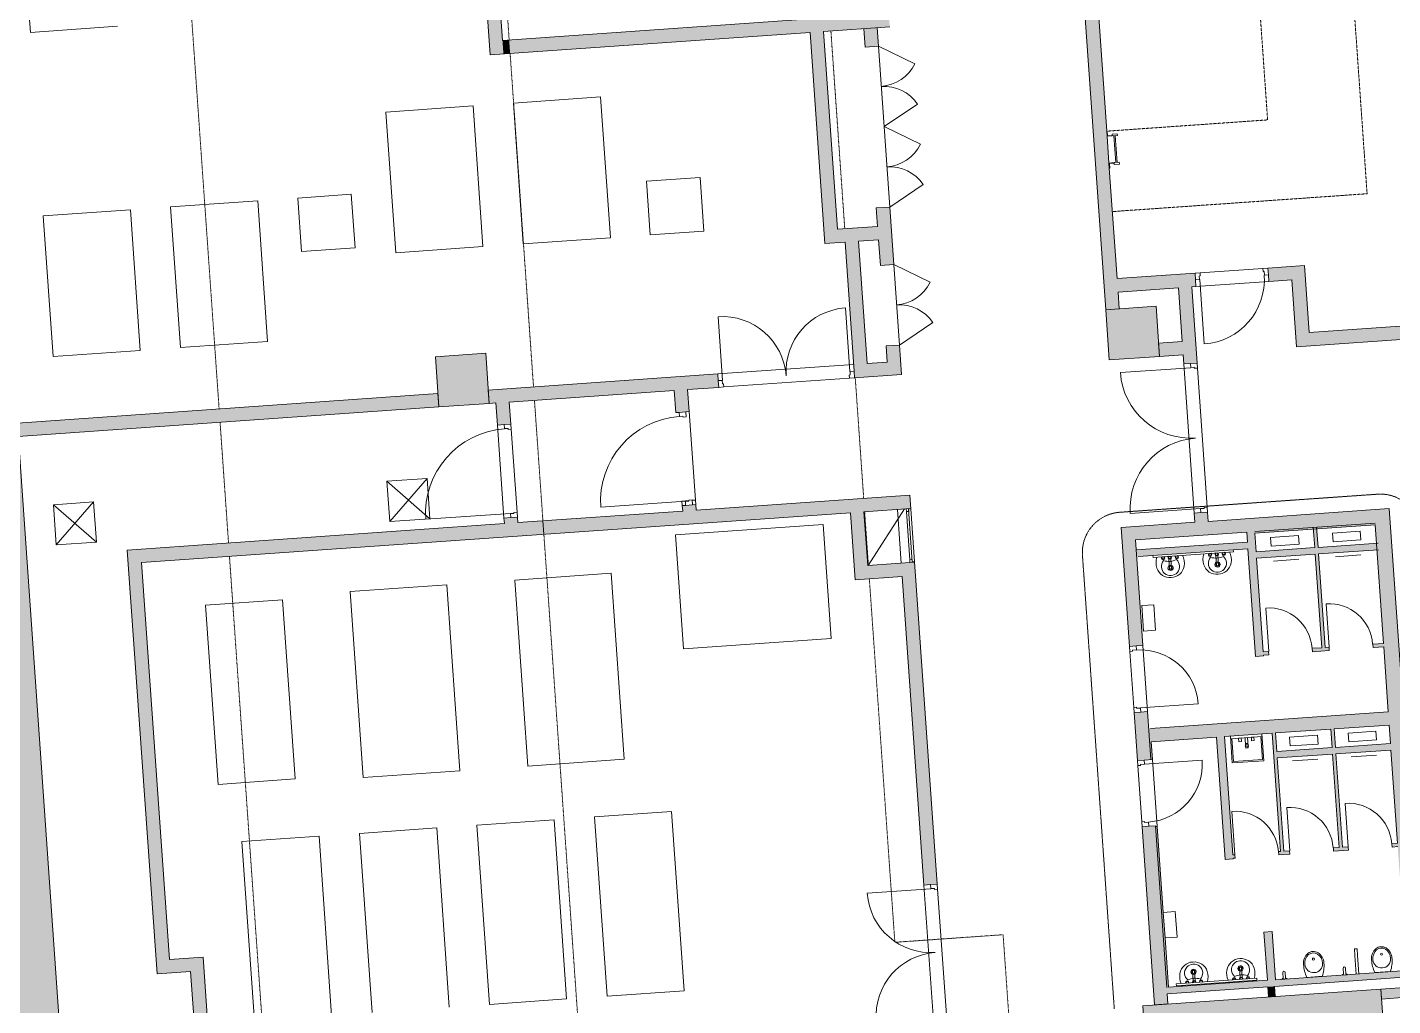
# Model space of a CAD drawing. Header units: millimetres. Extents: x 833941507 to 1669051331, y 817666127 to 1636299673.
# Drawn here: x 834388273 to 834408591, y 817994029 to 818008594 of the extents above; entities that cross this region are included whole.
import ezdxf

# ---------------------------------------------------------------- set-up
doc = ezdxf.new("R2010")
doc.units = ezdxf.units.MM
doc.header["$LTSCALE"] = 3
for name, pattern in [('3A35X-MAGP-P-MP-B02A$0$Dash 1_16_', [3.175, 1.5875, -1.5875]), ('3A35X-MAGP-P-MP-B02A$0$Hidden', [2.25, 1, -1.25]), ('3A35X-MAGP-P-MP-B02A$0$Overhead', [1.8, 1.2, -0.6])]:
    doc.linetypes.add(name, pattern=pattern)
for name, color, linetype, lineweight in [('3A35X-MAGP-P-MP-B02A$0$A-010-M_LINE', 252, 'Continuous', 5), ('3A35X-MAGP-P-MP-B02A$0$A-200-M_WALL_EXT', 252, 'Continuous', 9), ('3A35X-MAGP-P-MP-B02A$0$A-200-M_WALL_INT', 252, 'Continuous', 9), ('3A35X-MAGP-P-MP-B02A$0$A-200-M_WALL_PAT', 252, 'Continuous', 9), ('3A35X-MAGP-P-MP-B02A$0$A-230-M_FLOOR', 252, 'Continuous', 18), ('3A35X-MAGP-P-MP-B02A$0$A-314-M_WINDOW', 252, 'Continuous', 5), ('3A35X-MAGP-P-MP-B02A$0$A-325-M_DOOR', 252, 'Continuous', 5), ('3A35X-MAGP-P-MP-B02A$0$A-770-ME_FFE_SA', 252, 'Continuous', 5), ('3A35X-MAGP-P-MP-B02A$0$M-520-M_DRAINAGE_FW', 252, 'Continuous', 5), ('3A35X-MAGP-P-MP-B02A$0$S-280-M_COLUMN', 252, 'Continuous', 9), ('3A35X-MAGP-P-MP-B02A$0$Z-060-M_DETAIL', 252, 'Continuous', 5), ('3A35X-MAGP-P-MP-B02A$0$Z-070_T_DETAIL', 252, 'Continuous', 5), ('UAJ-23FLOR-h', 251, 'Continuous', 9)]:
    doc.layers.add(name, color=color, linetype=linetype, lineweight=lineweight)
doc.layers.add('UAJ-00XREF', color=7, linetype='Continuous')

# ---------------------------------------------------------------- blocks, each defined once
blk = doc.blocks.new('GBP-LTC-LB01')
at = {"layer": 'UAJ-23FLOR-h'}
h = blk.add_hatch(dxfattribs=at)
h.set_pattern_fill('EARTH,_O', color=256, scale=180, angle=45)
h.set_pattern_definition([(48.9989, (834576001.8, 818046085.3), (-112.727, 1612.5107), [1143, -1143]), (48.9989, (834575678.3, 818046366.6), (-112.727, 1612.5107), [1143, -1143]), (48.9989, (834575354.8, 818046647.8), (-112.727, 1612.5107), [1143, -1143]), (138.9989, (834575340.7, 818046849.3), (-1612.5107, -112.727), [1143, -1143]), (138.9989, (834575621.9, 818047172.8), (-1612.5107, -112.727), [1143, -1143]), (138.9989, (834575903.1, 818047496.3), (-1612.5107, -112.727), [1143, -1143])])
h.paths.add_polyline_path([(834572173, 818200349), (834310584, 818182062), (834331502, 817882832), (834364940, 817885169), (834473096, 818011284), (834480534, 818020120), (834485095, 818025710), (834491376, 818033619), (834497063, 818041013), (834493146, 818043679), (834512789, 818074029), (834518712, 818083675), (834526231, 818096325), (834534646, 818111073), (834545956, 818131981), (834557205, 818154199), (834564040, 818168497), (834570941, 818183576), (834578368, 818200696)])
h.paths.add_polyline_path([(834382131, 817956470), (834418269, 817958996), (834422062, 817963856), (834428403, 817964299), (834467239, 818010696), (834466445, 818021739), (834476098, 818035709), (834485267, 818048983), (834487015, 818051460), (834497268, 818067303), (834492893, 818129890), (834448057, 818126756), (834416897, 818105052), (834382061, 818080789), (834386167, 818022059), (834377588, 818021459)], flags=16)
edge = h.paths.add_edge_path(flags=16)
edge.add_line((834540292, 818142076), (834533466, 818141614))
edge.add_line((834533466, 818141614), (834523258, 818143863))
edge.add_line((834523258, 818143863), (834525897, 818155839))
edge.add_arc((834558382, 818267025), 115835, 237.2184, 253.71313, ccw=False)
edge.add_line((834495665, 818169638), (834498268, 818132357))
edge.add_line((834498268, 818132357), (834496346, 818130135))
edge.add_line((834496346, 818130135), (834492880, 818129893))
edge.add_line((834492880, 818129893), (834494230, 818110588))
edge.add_line((834494230, 818110588), (834496326, 818110708))
edge.add_line((834496326, 818110708), (834498420, 818080754))
edge.add_line((834498420, 818080754), (834498046, 818080727))
edge.add_line((834498046, 818080727), (834498255, 818077746))
edge.add_line((834498255, 818077746), (834503061, 818078082))
edge.add_line((834503061, 818078082), (834504980, 818081212))
edge.add_line((834504980, 818081212), (834509429, 818088471))
edge.add_line((834509429, 818088471), (834515217, 818097914))
edge.add_line((834515217, 818097914), (834526067, 818116416))
edge.add_line((834526067, 818116416), (834532489, 818127889))
edge.add_line((834532489, 818127889), (834534831, 818132146))
edge.add_line((834534831, 818132146), (834540292, 818142076))
h = blk.add_hatch(dxfattribs=at)
h.set_pattern_fill('EARTH,_O', color=256, scale=180, angle=45)
h.set_pattern_definition([(45.0000001, (-1082349.7, 54794.9), (-3e-06, 1616.4461018), [1143, -1143]), (45.0000001, (-1082652.8, 55098), (-3e-06, 1616.4461018), [1143, -1143]), (45.0000001, (-1082955.9, 55401.1), (-3e-06, 1616.4461018), [1143, -1143]), (135.0000001, (-1082955.9, 55603.1), (-1616.4461018, -3e-06), [1143, -1143]), (135.0000001, (-1082652.8, 55906.2), (-1616.4461018, -3e-06), [1143, -1143]), (135.0000001, (-1082349.7, 56209.3), (-1616.4461018, -3e-06), [1143, -1143])])
h.paths.add_polyline_path([(834669469, 818015499), (834651081, 818014214), (834651091, 818014066), (834669480, 818015352)], flags=16)
edge = h.paths.add_edge_path()
edge.add_arc((834611764, 818123015), 22001, 94.0007, 118.6887)
edge.add_line((834601202, 818142316), (834593918, 818141228))
edge.add_arc((834611768, 818123014), 25503, 93.9972, 134.4213, ccw=False)
edge.add_line((834609991, 818148455), (834618164, 818149026))
edge.add_line((834618164, 818149026), (834618408, 818145535))
edge.add_line((834618408, 818145535), (834616365, 818145392))
edge.add_line((834616365, 818145392), (834616609, 818141901))
edge.add_line((834616609, 818141901), (834611622, 818141552))
edge.add_line((834611622, 818141552), (834611378, 818145043))
edge.add_line((834611378, 818145043), (834610229, 818144963))
h.paths.add_polyline_path([(834673233, 818197366), (834607546, 818192774), (834599172, 818174435), (834588349, 818152375), (834578622, 818133891), (834568418, 818115665), (834556457, 818095618), (834546606, 818080042), (834532219, 818058624), (834523692, 818046596), (834515684, 818035708), (834508244, 818025930), (834500656, 818016266), (834489787, 818002934), (834483448, 817995421), (834478638, 817989842), (834458454, 817967379), (834441506, 817949096), (834383076, 817886437), (834482027, 817893355), (834551919, 817920009), (834634905, 817930637), (834634023, 817939309), (834633770, 817941796), (834633578, 817943687), (834508697, 817930984), (834507053, 817930191), (834506409, 817939427), (834507657, 817945567), (834503417, 818006767), (834503064, 818011763), (834514053, 818025792), (834520785, 818034889), (834526319, 818042437), (834532382, 818050706), (834536346, 818056473), (834542258, 818065226), (834550406, 818077287), (834561579, 818095002), (834574523, 818117080), (834587769, 818140310), (834609774, 818143595), (834610002, 818140336), (834634253, 818142031), (834636807, 818105492), (834642791, 818105914), (834646279, 818056033), (834640293, 818055614), (834643382, 818011425), (834641138, 818011268), (834645776, 817944928), (834639048, 817944244), (834640362, 817931328), (834651070, 817932707), (834650588, 817936476), (834685106, 817940897), (834685588, 817937128), (834691374, 817937869)])
blk = doc.blocks.new('3A35X-MAGP-P-MP-B02A')
at = {"layer": '3A35X-MAGP-P-MP-B02A$0$A-200-M_WALL_PAT'}
h = blk.add_hatch(color=256, dxfattribs=at)
h.paths.add_polyline_path([(10200, 37156), (10200, 37856), (9600, 37856), (9600, 37156)], flags=0)
h.paths.add_polyline_path([(9600, 38656), (10200, 38656), (10200, 42106), (9600, 42106), (9600, 40906)], flags=0)
h.paths.add_polyline_path([(10200, 42906), (10200, 51106), (9600, 51106), (9600, 42906)], flags=0)
h.paths.add_polyline_path([(10200, 51906), (10200, 52106), (9600, 52106), (9600, 51906), (10142, 51906)], flags=0)
h.paths.add_polyline_path([(10008, 52906), (10200, 52906), (10200, 82606), (9600, 82606), (9600, 52906)], flags=0)
h.paths.add_polyline_path([(9600, 83406), (10200, 83406), (10200, 86806), (9600, 86806), (9600, 84165)], flags=0)
h.paths.add_polyline_path([(9600, 87606), (10200, 87606), (10200, 92606), (9600, 92606), (9600, 87672)], flags=0)
h.paths.add_polyline_path([(9600, 93406), (10200, 93406), (10200, 95656), (9600, 95656), (9600, 93518)], flags=0)
h.paths.add_polyline_path([(10008, 96456), (10200, 96456), (10200, 102606), (9600, 102606), (9600, 96456)], flags=0)
h.paths.add_polyline_path([(9600, 103406), (10200, 103406), (10200, 112606), (9600, 112606), (9600, 104056)], flags=0)
h.paths.add_polyline_path([(9600, 113406), (10200, 113406), (10200, 122606), (9600, 122606), (9600, 113506)], flags=0)
h.paths.add_polyline_path([(10190, 123406), (10200, 123406), (10200, 143792), (9600, 143792), (9600, 123406)], flags=0)
for points in [[(17600, 87806), (17800, 87806), (17800, 94846), (17600, 94845), (17600, 88006)], [(26475, 83381), (26675, 83381), (26675, 92631), (26475, 92631), (26475, 83831)], [(17898, 87806), (17900, 87806), (17900, 88006), (17800, 88006), (17800, 87806)], [(22575, 87806), (22585, 87806), (22585, 88006), (17900, 88006), (17900, 87806), (22375, 87806)], [(23175, 87806), (23175, 88006), (22585, 88006), (22585, 87806)], [(22575, 84856), (22575, 87806), (22375, 87806), (22375, 84856)], [(22375, 84656), (23175, 84656), (23175, 84856), (22375, 84856), (22375, 84661)], [(22875, 82831), (22875, 84656), (22675, 84656), (22675, 82831)], [(29469, 82831), (29469, 83631), (29269, 83631), (29269, 82831), (29345, 82831)], [(11418, 82631), (13210, 82631), (13210, 82831), (10200, 82831), (10200, 82631)], [(15497, 82631), (16475, 82631), (16475, 82831), (13210, 82831), (13210, 82631)], [(27575, 82631), (27575, 82831), (27225, 82831), (27225, 82631)], [(11900, 80631), (13210, 80631), (13210, 80831), (11700, 80831), (11700, 80631)], [(16107, 80631), (17900, 80631), (17900, 80831), (13210, 80831), (13210, 80631), (15083, 80631)], [(18321, 80631), (23175, 80631), (23175, 80831), (17900, 80831), (17900, 80631)], [(11834, 74706), (11900, 74706), (11900, 80631), (11700, 80631), (11700, 74706)], [(22475, 79631), (22675, 79631), (22675, 80631), (22475, 80631), (22475, 79831)], [(27575, 79931), (27575, 80131), (26475, 80131), (26475, 79931), (27298, 79931)], [(28271, 79931), (30275, 79931), (30275, 80131), (27775, 80131), (27775, 79931), (28237, 79931)], [(30275, 74972), (30475, 74972), (30475, 80131), (30275, 80131), (30275, 75094)], [(28455, 78075), (28455, 79931), (28335, 79931), (28335, 78075), (28435, 78075)], [(29607, 79906), (30250, 79906), (30250, 79931), (28455, 79931), (28455, 79906), (29425, 79906)], [(22725, 79631), (23175, 79631), (23175, 79831), (22675, 79831), (22675, 79631)], [(28335, 79684), (28335, 79781), (26675, 79781), (26675, 79684), (28271, 79684)], [(29345, 79532), (30275, 79532), (30275, 79630), (28455, 79630), (28455, 79532), (29328, 79532)], [(28553, 76918), (30275, 76918), (30275, 77113), (26700, 77113), (26700, 76918), (28503, 76918)], [(27795, 75094), (27795, 76918), (27675, 76918), (27675, 75094), (27760, 75094)], [(28530, 75153), (28553, 75153), (28553, 76918), (28503, 76918), (28503, 75153)], [(29428, 75153), (29428, 76918), (29378, 76918), (29378, 75153)], [(30250, 73254), (30275, 73255), (30275, 76918), (30250, 76918), (30250, 73285)], [(26624, 73006), (26675, 73006), (26675, 75665), (26475, 75665), (26475, 73006), (26600, 73006)], [(11700, 74506), (12400, 74506), (12400, 74706), (11700, 74706)], [(12400, 73006), (12400, 74506), (12200, 74506), (12200, 73006)], [(28273, 73156), (28295, 73156), (28295, 73973), (28175, 73973), (28175, 73156), (28271, 73156)], [(28175, 73156), (28175, 73254), (26675, 73254), (26675, 73156), (27197, 73156)], [(28273, 73006), (28271, 73156), (28175, 73156), (28175, 73006), (28271, 73006)], [(30250, 73156), (30275, 73156), (30275, 73254), (28295, 73254), (28295, 73156), (29345, 73156)], [(27760, 72106), (29350, 72106), (29350, 73006), (26300, 73006), (26300, 72106), (27197, 72106)], [(29565, 64706), (29850, 64706), (29850, 73006), (29350, 73006), (29350, 64706)]]:
    blk.add_hatch(color=256, dxfattribs=at).paths.add_polyline_path(points, flags=0)
h = blk.add_hatch(color=256, dxfattribs=at)
h.paths.add_polyline_path([(26475, 87806), (26475, 88006), (26289, 88006), (26289, 87806), (26467, 87806)], flags=0)
h.paths.add_polyline_path([(23563, 87806), (23563, 88006), (23175, 88006), (23175, 87806), (23375, 87806)], flags=0)
h = blk.add_hatch(color=256, dxfattribs=at)
h.paths.add_polyline_path([(23375, 82831), (23375, 83071), (23175, 83071), (23175, 82831)], flags=0)
h.paths.add_polyline_path([(23175, 84271), (23375, 84271), (23375, 85131), (23175, 85131), (23175, 84656)], flags=0)
h.paths.add_polyline_path([(23175, 87531), (23375, 87531), (23375, 87806), (23175, 87806), (23175, 87672)], flags=0)
h = blk.add_hatch(color=256, dxfattribs=at)
h.paths.add_polyline_path([(29269, 83631), (29469, 83631), (29469, 83831), (28926, 83831), (28926, 83631)], flags=0)
h.paths.add_polyline_path([(27775, 83631), (27838, 83631), (27838, 83831), (26675, 83831), (26675, 83631), (27626, 83631)], flags=0)
h = blk.add_hatch(color=256, dxfattribs=at)
h.paths.add_polyline_path([(27760, 79931), (27775, 79931), (27775, 80268), (27575, 80268), (27575, 79931)], flags=0)
h.paths.add_polyline_path([(27760, 82494), (27775, 82494), (27775, 83631), (27575, 83631), (27575, 82494), (27728, 82494)], flags=0)
h = blk.add_hatch(color=256, dxfattribs=at)
h.paths.add_polyline_path([(23375, 82631), (23375, 82831), (22675, 82831), (22675, 82631), (23295, 82631)], flags=0)
h.paths.add_polyline_path([(18956, 82631), (20649, 82631), (20649, 82831), (17225, 82831), (17225, 82631), (18602, 82631)], flags=0)
h = blk.add_hatch(color=256, dxfattribs=at)
h.paths.add_polyline_path([(31111, 82631), (31111, 82831), (29269, 82831), (29269, 82631), (30475, 82631)], flags=0)
h.paths.add_polyline_path([(34611, 82631), (36475, 82631), (36475, 82831), (34611, 82831)], flags=0)
h = blk.add_hatch(color=256, dxfattribs=at)
h.paths.add_polyline_path([(17325, 80831), (17525, 80831), (17525, 80913), (17325, 80913)], flags=0)
h.paths.add_polyline_path([(17478, 82301), (17525, 82301), (17525, 82631), (17325, 82631), (17325, 82301), (17425, 82301)], flags=0)
h = blk.add_hatch(color=256, dxfattribs=at)
h.paths.add_polyline_path([(20185, 80831), (20185, 80913), (19985, 80913), (19985, 80831), (20075, 80831)], flags=0)
h.paths.add_polyline_path([(19985, 82301), (20185, 82301), (20185, 82631), (19985, 82631), (19985, 82395)], flags=0)
h = blk.add_hatch(color=256, dxfattribs=at)
h.paths.add_polyline_path([(23175, 75026), (23375, 75026), (23375, 79831), (23175, 79831), (23175, 75139)], flags=0)
h.paths.add_polyline_path([(23375, 80631), (23375, 80831), (23175, 80831), (23175, 80631)], flags=0)
h = blk.add_hatch(color=256, dxfattribs=at)
h.paths.add_polyline_path([(26518, 76653), (26675, 76653), (26675, 77369), (26475, 77369), (26475, 76653)], flags=0)
h.paths.add_polyline_path([(26518, 78357), (26675, 78357), (26675, 79931), (26475, 79931), (26475, 78357)], flags=0)
h = blk.add_hatch(color=256, dxfattribs=at)
h.paths.add_polyline_path([(29378, 78137), (29378, 79532), (29328, 79532), (29328, 78137), (29345, 78137)], flags=0)
h.paths.add_polyline_path([(29345, 79630), (29378, 79630), (29378, 79906), (29328, 79906), (29328, 79630)], flags=0)
h = blk.add_hatch(color=256, dxfattribs=at)
h.paths.add_polyline_path([(30250, 77113), (30275, 77113), (30275, 79532), (30250, 79532), (30250, 77127)], flags=0)
h.paths.add_polyline_path([(30275, 79630), (30275, 79931), (30250, 79931), (30250, 79630), (30271, 79630)], flags=0)
h = blk.add_hatch(color=256, dxfattribs=at)
h.paths.add_polyline_path([(29345, 78087), (29438, 78087), (29438, 78137), (29188, 78137), (29188, 78087), (29328, 78087)], flags=0)
h.paths.add_polyline_path([(28455, 78087), (28535, 78087), (28535, 78137), (28455, 78137)], flags=0)
h.paths.add_polyline_path([(30091, 78087), (30250, 78087), (30250, 78137), (30091, 78137)], flags=0)
h = blk.add_hatch(color=256, dxfattribs=at)
h.paths.add_polyline_path([(26700, 73254), (26700, 75652), (26675, 75652), (26675, 73254)], flags=0)
h.paths.add_polyline_path([(26700, 76653), (26700, 77113), (26675, 77113), (26675, 76653)], flags=0)
h = blk.add_hatch(color=256, dxfattribs=at)
h.paths.add_polyline_path([(30250, 76545), (30250, 76642), (29428, 76642), (29428, 76545), (29691, 76545)], flags=0)
h.paths.add_polyline_path([(28555, 76545), (29378, 76545), (29378, 76642), (28553, 76642), (28553, 76545)], flags=0)
h = blk.add_hatch(color=256, dxfattribs=at)
h.paths.add_polyline_path([(28503, 75103), (28530, 75103), (28530, 75153), (28475, 75153), (28475, 75103)], flags=0)
h.paths.add_polyline_path([(27798, 75103), (27822, 75103), (27822, 75153), (27795, 75153), (27795, 75103)], flags=0)
h = blk.add_hatch(color=256, dxfattribs=at)
h.paths.add_polyline_path([(29428, 75103), (29513, 75103), (29513, 75153), (29293, 75153), (29293, 75103), (29378, 75103)], flags=0)
h.paths.add_polyline_path([(28553, 75103), (28640, 75103), (28640, 75153), (28530, 75153), (28530, 75103)], flags=0)
h.paths.add_polyline_path([(30166, 75103), (30250, 75103), (30250, 75153), (30166, 75153)], flags=0)
h = blk.add_hatch(color=256, dxfattribs=at)
h.paths.add_polyline_path([(30225, 72856), (30575, 72856), (30575, 73006), (29852, 73006), (29852, 72856)], flags=0)
h.paths.add_polyline_path([(33932, 72856), (34050, 72856), (34050, 73006), (33801, 73006), (33801, 72856), (33843, 72856)], flags=0)
at = {"layer": '3A35X-MAGP-P-MP-B02A$0$S-280-M_COLUMN', "lineweight": 5}
for points in [[(17225, 82631), (17225, 83381), (16475, 83381), (16475, 82631)], [(26910, 82631), (27225, 82631), (27225, 83381), (26475, 83381), (26475, 82631)]]:
    blk.add_hatch(color=256, dxfattribs=at).paths.add_polyline_path(points, flags=0)
at = {"layer": '3A35X-MAGP-P-MP-B02A$0$A-010-M_LINE', "linetype": '3A35X-MAGP-P-MP-B02A$0$Hidden'}
for p, q in [((13210, 82831), (13210, 92631)), ((17900, 91606), (17900, 88006)), ((17900, 87806), (17900, 82831)), ((22685, 84856), (22685, 87806)), ((13210, 80831), (13210, 82631)), ((17900, 82631), (17900, 80831)), ((22685, 80831), (22685, 82631)), ((13210, 73006), (13210, 80631)), ((17900, 80631), (17900, 73006)), ((22685, 79831), (22685, 80631)), ((22685, 74206), (22685, 79631)), ((24300, 74206), (22685, 74206)), ((24300, 64606), (24300, 74206))]:
    blk.add_line(p, q, dxfattribs=at)
at = {"layer": '3A35X-MAGP-P-MP-B02A$0$A-010-M_LINE', "linetype": '3A35X-MAGP-P-MP-B02A$0$Overhead'}
for p, q in [((29075, 86031), (29075, 89631)), ((30475, 84831), (30475, 89631)), ((29075, 86031), (26682, 86031)), ((30475, 84831), (26675, 84831))]:
    blk.add_line(p, q, dxfattribs=at)
at = {"layer": '3A35X-MAGP-P-MP-B02A$0$A-200-M_WALL_EXT', "lineweight": 13}
for p, q in [((10200, 73006), (10200, 82606)), ((29350, 73006), (26300, 73006)), ((26300, 73006), (26300, 72106)), ((29850, 73006), (29350, 73006)), ((29850, 64706), (29850, 73006))]:
    blk.add_line(p, q, dxfattribs=at)
at = {"layer": '3A35X-MAGP-P-MP-B02A$0$A-200-M_WALL_INT'}
for p, q in [((17600, 92631), (17600, 87806)), ((26675, 86031), (26675, 92631)), ((17800, 88006), (17800, 91606)), ((23175, 88006), (17800, 88006)), ((17600, 87806), (22375, 87806)), ((22375, 87806), (22375, 84656)), ((22575, 84856), (22575, 87806)), ((22575, 87806), (23563, 87806)), ((23175, 87806), (23175, 87531)), ((23375, 87531), (23375, 87806)), ((26475, 87806), (26475, 83381)), ((23175, 87531), (23375, 87531)), ((26675, 85556), (26675, 85955)), ((26675, 83831), (26675, 85480)), ((23375, 85131), (23175, 85131)), ((23175, 85131), (23175, 84856)), ((23375, 84271), (23375, 85131)), ((23175, 84856), (22575, 84856)), ((22375, 84656), (22675, 84656)), ((22675, 84656), (22675, 82731)), ((22875, 82831), (22875, 84656)), ((22875, 84656), (23175, 84656)), ((23175, 84656), (23175, 84271)), ((23175, 84271), (23375, 84271)), ((27838, 83831), (26675, 83831)), ((27838, 83631), (27838, 83731)), ((29469, 83831), (28926, 83831)), ((28926, 83731), (28926, 83631)), ((29469, 82831), (29469, 83831)), ((26675, 83381), (26675, 83631)), ((26675, 83631), (27575, 83631)), ((27575, 83631), (27575, 82831)), ((27775, 82494), (27775, 83631)), ((27775, 83631), (27838, 83631)), ((28926, 83631), (29269, 83631)), ((29269, 83631), (29269, 82631)), ((26475, 83381), (26675, 83381)), ((23375, 83071), (23175, 83071)), ((23175, 83071), (23175, 82831)), ((23375, 82631), (23375, 83071)), ((16475, 82831), (10200, 82831)), ((16475, 82631), (16475, 82831)), ((20649, 82831), (17225, 82831)), ((17225, 82831), (17225, 82631)), ((20649, 82731), (20649, 82831)), ((23175, 82831), (22875, 82831)), ((27575, 82831), (27225, 82831)), ((27225, 82831), (27225, 82631)), ((31111, 82831), (29469, 82831)), ((10200, 82631), (16475, 82631)), ((17225, 82631), (17325, 82631)), ((17325, 82631), (17325, 82301)), ((17525, 82301), (17525, 82631)), ((17525, 82631), (19985, 82631)), ((19985, 82631), (19985, 82301)), ((20185, 82631), (20649, 82631)), ((20185, 82301), (20185, 82631)), ((22675, 82631), (23375, 82631)), ((27225, 82631), (27575, 82631)), ((27575, 82631), (27575, 82494)), ((27575, 82494), (27675, 82494)), ((29269, 82631), (31111, 82631)), ((17325, 82301), (17425, 82301)), ((19985, 82301), (20035, 82301)), ((20135, 82301), (20185, 82301)), ((17425, 80913), (17325, 80913)), ((17325, 80913), (17325, 80831)), ((17525, 80831), (17525, 80913)), ((19985, 80913), (19985, 80831)), ((20035, 80913), (19985, 80913)), ((20185, 80913), (20135, 80913)), ((20185, 80831), (20185, 80913)), ((11700, 80831), (11700, 74506)), ((17325, 80831), (11700, 80831)), ((19985, 80831), (17525, 80831)), ((17900, 80631), (17900, 80831)), ((23375, 80831), (20185, 80831)), ((23375, 80626), (23375, 80831)), ((11900, 74706), (11900, 80631)), ((11900, 80631), (22475, 80631)), ((22475, 80631), (22475, 79631)), ((22675, 79831), (22675, 80631)), ((22675, 80631), (23375, 80631)), ((23175, 79831), (23175, 80631)), ((27675, 80268), (27575, 80268)), ((27575, 80268), (27575, 80131)), ((27775, 80131), (27775, 80268)), ((27575, 80131), (26475, 80131)), ((26475, 80131), (26475, 78357)), ((30475, 80131), (27775, 80131)), ((30475, 73006), (30475, 80131)), ((26675, 79931), (28335, 79931)), ((26675, 78357), (26675, 79931)), ((28335, 79931), (28335, 79781)), ((28455, 79931), (30250, 79931)), ((28455, 79630), (28455, 79906)), ((28455, 79906), (30250, 79906)), ((29328, 79931), (29328, 79630)), ((29378, 79630), (29378, 79931)), ((30250, 79906), (30250, 78137)), ((23375, 79831), (22675, 79831)), ((23375, 75026), (23375, 79836)), ((28335, 79781), (26675, 79781)), ((26700, 79684), (26918, 79684)), ((28118, 79684), (28335, 79684)), ((28335, 79684), (28335, 78075)), ((22475, 79631), (23175, 79631)), ((23175, 79631), (23175, 75026)), ((29328, 79630), (28455, 79630)), ((28455, 78137), (28455, 79532)), ((28455, 79532), (29328, 79532)), ((29328, 79532), (29328, 78137)), ((30275, 79630), (29378, 79630)), ((29378, 79532), (30275, 79532)), ((29378, 78137), (29378, 79532)), ((26575, 78357), (26675, 78357)), ((28335, 78075), (28455, 78075)), ((28535, 78137), (28455, 78137)), ((28455, 78075), (28455, 78087)), ((28455, 78087), (28535, 78087)), ((28535, 78087), (28535, 78137)), ((29328, 78137), (29188, 78137)), ((29188, 78137), (29188, 78087)), ((29188, 78087), (29438, 78087)), ((29438, 78137), (29378, 78137)), ((29438, 78087), (29438, 78137)), ((30250, 78137), (30091, 78137)), ((30091, 78137), (30091, 78087)), ((30091, 78087), (30250, 78087)), ((30250, 78087), (30250, 77113)), ((26475, 77369), (26475, 76653)), ((26675, 77369), (26575, 77369)), ((26675, 77369), (26675, 76653)), ((30250, 77113), (26700, 77113)), ((26700, 76918), (27675, 76918)), ((26700, 76653), (26700, 76918)), ((27675, 76918), (27675, 75094)), ((27795, 75153), (27795, 76918)), ((27795, 76918), (28503, 76918)), ((28503, 76918), (28503, 75153)), ((28553, 76918), (29378, 76918)), ((28553, 76642), (28553, 76918)), ((29378, 76918), (29378, 76642)), ((29428, 76918), (30250, 76918)), ((29428, 76642), (29428, 76918)), ((30250, 76918), (30250, 76642)), ((26575, 76653), (26700, 76653)), ((29378, 76642), (28553, 76642)), ((30250, 76642), (29428, 76642)), ((28553, 76545), (29378, 76545)), ((28553, 75153), (28553, 76545)), ((29378, 76545), (29378, 75153)), ((29428, 75153), (29428, 76545)), ((29428, 76545), (30250, 76545)), ((30250, 76545), (30250, 75153)), ((26475, 75665), (26475, 73006)), ((26675, 75665), (26575, 75665)), ((26675, 75665), (26675, 73254)), ((26700, 75652), (26675, 75652)), ((26700, 74369), (26700, 75652)), ((23175, 75026), (23275, 75026)), ((27675, 75094), (27795, 75094)), ((27822, 75153), (27795, 75153)), ((27795, 75103), (27822, 75103)), ((27795, 75094), (27795, 75103)), ((27822, 75103), (27822, 75153)), ((28503, 75153), (28475, 75153)), ((28475, 75153), (28475, 75103)), ((28475, 75103), (28640, 75103)), ((28640, 75153), (28553, 75153)), ((28640, 75103), (28640, 75153)), ((29378, 75153), (29293, 75153)), ((29293, 75153), (29293, 75103)), ((29293, 75103), (29513, 75103)), ((29513, 75153), (29428, 75153)), ((29513, 75103), (29513, 75153)), ((30250, 75153), (30166, 75153)), ((30166, 75153), (30166, 75103)), ((30166, 75103), (30250, 75103)), ((12400, 74706), (11900, 74706)), ((12400, 73006), (12400, 74706)), ((11700, 74506), (12200, 74506)), ((12200, 74506), (12200, 73006)), ((26700, 73254), (26700, 73989)), ((28175, 73973), (28175, 73254)), ((28295, 73973), (28175, 73973)), ((28295, 73254), (28295, 73973)), ((26675, 73006), (26675, 73156)), ((26675, 73156), (28175, 73156)), ((28175, 73254), (26700, 73254)), ((28175, 73156), (28175, 73006)), ((28273, 73156), (30275, 73156)), ((28273, 73006), (28273, 73156)), ((30250, 73254), (28295, 73254)), ((26475, 73006), (26675, 73006)), ((28175, 73006), (28273, 73006)), ((30275, 73006), (29852, 73006)), ((29852, 73006), (29852, 72856)), ((29852, 72856), (30225, 72856))]:
    blk.add_line(p, q, dxfattribs=at)
at = {"layer": '3A35X-MAGP-P-MP-B02A$0$A-230-M_FLOOR'}
for p, q in [((10800, 90719), (10800, 88619)), ((10800, 88619), (12100, 88619)), ((23375, 87531), (23375, 85131)), ((17296, 87066), (15996, 87066)), ((15996, 87066), (15996, 84966)), ((17296, 84966), (17296, 87066)), ((19196, 87066), (17896, 87066)), ((17896, 87066), (17896, 84966)), ((19196, 84966), (19196, 87066)), ((12100, 85881), (10800, 85881)), ((10800, 85881), (10800, 83781)), ((12100, 83781), (12100, 85881)), ((14000, 85881), (12700, 85881)), ((12700, 85881), (12700, 83781)), ((14000, 83781), (14000, 85881)), ((15396, 85881), (14596, 85881)), ((14596, 85881), (14596, 85081)), ((15396, 85081), (15396, 85881)), ((20591, 85766), (19791, 85766)), ((19791, 85766), (19791, 84966)), ((20591, 84966), (20591, 85766)), ((14596, 85081), (15396, 85081)), ((15996, 84966), (17296, 84966)), ((17896, 84966), (19196, 84966)), ((19791, 84966), (20591, 84966)), ((23375, 84271), (23375, 83071)), ((10800, 83781), (12100, 83781)), ((12700, 83781), (14000, 83781)), ((27913, 83831), (28851, 83831)), ((28926, 83631), (27838, 83631)), ((20649, 82831), (22675, 82831)), ((22600, 82631), (20724, 82631)), ((27575, 80268), (27575, 82494)), ((17325, 80913), (17325, 82301)), ((20185, 82301), (20185, 80913)), ((27775, 82419), (27775, 80343)), ((17525, 82226), (17525, 80988)), ((19985, 80913), (19985, 80981)), ((19985, 80981), (20088, 80981)), ((20135, 80981), (20185, 80981)), ((22055, 80486), (19855, 80486)), ((19855, 80486), (19855, 78786)), ((22055, 78786), (22055, 80486)), ((13953, 79931), (12803, 79931)), ((12803, 79931), (12803, 77256)), ((13953, 77256), (13953, 79931)), ((16405, 79981), (14965, 79981)), ((14965, 79981), (14965, 77206)), ((16405, 77206), (16405, 79981)), ((18860, 79981), (17420, 79981)), ((17420, 79981), (17420, 77206)), ((18860, 77206), (18860, 79981)), ((19855, 78786), (22055, 78786)), ((26475, 77444), (26475, 78282)), ((26675, 78357), (26675, 77369)), ((12803, 77256), (13953, 77256)), ((14965, 77206), (16405, 77206)), ((17420, 77206), (18860, 77206)), ((28555, 76642), (28555, 76918)), ((26700, 76653), (26700, 75652)), ((26475, 75740), (26475, 76578)), ((14248, 76381), (13098, 76381)), ((13098, 76381), (13098, 73706)), ((14248, 73706), (14248, 76381)), ((16003, 76381), (14853, 76381)), ((14853, 76381), (14853, 73706)), ((16003, 73706), (16003, 76381)), ((17753, 76381), (16603, 76381)), ((16603, 76381), (16603, 73706)), ((17753, 73706), (17753, 76381)), ((19508, 76381), (18358, 76381)), ((18358, 76381), (18358, 73706)), ((19508, 73706), (19508, 76381)), ((23175, 73006), (23175, 75026)), ((23375, 74951), (23375, 73075)), ((16603, 73706), (17753, 73706)), ((18358, 73706), (19508, 73706))]:
    blk.add_line(p, q, dxfattribs=at)
at = {"layer": '3A35X-MAGP-P-MP-B02A$0$A-314-M_WINDOW', "lineweight": 18}
for p, q in [((23305, 80631), (23305, 80591)), ((23305, 80591), (23340, 80591)), ((23340, 80591), (23340, 80631)), ((23375, 80626), (23340, 80626)), ((23340, 80626), (23340, 79836)), ((23375, 79836), (23375, 80626)), ((23305, 79871), (23305, 79831)), ((23340, 79871), (23305, 79871)), ((23340, 79831), (23340, 79871)), ((23340, 79836), (23375, 79836))]:
    blk.add_line(p, q, dxfattribs=at)
at = {"layer": '3A35X-MAGP-P-MP-B02A$0$A-314-M_WINDOW'}
blk.add_line((23305, 79871), (23305, 80591), dxfattribs=at)
at = {"layer": '3A35X-MAGP-P-MP-B02A$0$A-325-M_DOOR'}
for p, q in [((23375, 87531), (23895, 87231)), ((23375, 86331), (23895, 86631)), ((23375, 86331), (23895, 86031)), ((23375, 85131), (23895, 85431)), ((23375, 84271), (23895, 83971)), ((27901, 83731), (27901, 82769)), ((20712, 82731), (20712, 83680)), ((22612, 82731), (22612, 83680)), ((23375, 83071), (23895, 83371)), ((27675, 82431), (26627, 82431)), ((17425, 80976), (16163, 80976)), ((20035, 80976), (18773, 80976)), ((27675, 80331), (26627, 80331)), ((28538, 78784), (28538, 78137)), ((29441, 78784), (29441, 78137)), ((26575, 77432), (27437, 77432)), ((26575, 76590), (27437, 76590)), ((27825, 75800), (27825, 75153)), ((28643, 75800), (28643, 75153)), ((29516, 75800), (29516, 75153)), ((23275, 74963), (22327, 74963))]:
    blk.add_line(p, q, dxfattribs=at)
at = {"layer": '3A35X-MAGP-P-MP-B02A$0$A-325-M_DOOR', "lineweight": 9}
for p, q in [((27838, 83831), (27913, 83831)), ((27838, 83731), (27838, 83831)), ((27898, 83731), (27838, 83731)), ((27898, 83784), (27898, 83731)), ((27913, 83784), (27898, 83784)), ((27913, 83831), (27913, 83784)), ((28851, 83831), (28926, 83831)), ((28851, 83784), (28851, 83831)), ((28866, 83784), (28851, 83784)), ((28866, 83731), (28866, 83784)), ((28926, 83731), (28866, 83731)), ((28926, 83831), (28926, 83731)), ((20649, 82731), (20709, 82731)), ((20649, 82631), (20649, 82731)), ((20709, 82731), (20709, 82678)), ((22615, 82731), (22675, 82731)), ((22615, 82678), (22615, 82731)), ((22675, 82731), (22675, 82631)), ((20724, 82631), (20649, 82631)), ((20709, 82678), (20724, 82678)), ((20724, 82678), (20724, 82631)), ((22600, 82631), (22600, 82678)), ((22600, 82678), (22615, 82678)), ((22675, 82631), (22600, 82631)), ((27675, 82494), (27775, 82494)), ((27675, 82434), (27675, 82494)), ((27775, 82494), (27775, 82419)), ((17525, 82301), (17425, 82301)), ((17425, 82301), (17425, 82241)), ((17525, 82226), (17525, 82301)), ((20135, 82301), (20035, 82301)), ((20035, 82301), (20035, 82241)), ((20135, 82226), (20135, 82301)), ((27728, 82434), (27675, 82434)), ((27728, 82419), (27728, 82434)), ((27775, 82419), (27728, 82419)), ((17425, 82241), (17478, 82241)), ((17478, 82241), (17478, 82226)), ((17478, 82226), (17525, 82226)), ((20035, 82241), (20088, 82241)), ((20088, 82241), (20088, 82226)), ((20088, 82226), (20135, 82226)), ((17478, 80973), (17425, 80973)), ((17425, 80973), (17425, 80913)), ((17425, 80913), (17525, 80913)), ((17478, 80988), (17478, 80973)), ((17525, 80988), (17478, 80988)), ((17525, 80913), (17525, 80988)), ((20088, 80973), (20035, 80973)), ((20035, 80973), (20035, 80913)), ((20035, 80913), (20135, 80913)), ((20088, 80988), (20088, 80973)), ((20135, 80988), (20088, 80988)), ((20135, 80913), (20135, 80988)), ((27675, 80328), (27728, 80328)), ((27675, 80268), (27675, 80328)), ((27775, 80268), (27675, 80268)), ((27728, 80328), (27728, 80343)), ((27728, 80343), (27775, 80343)), ((27775, 80343), (27775, 80268)), ((26475, 78357), (26575, 78357)), ((26475, 78282), (26475, 78357)), ((26518, 78282), (26475, 78282)), ((26518, 78297), (26518, 78282)), ((26575, 78297), (26518, 78297)), ((26575, 78357), (26575, 78297)), ((26475, 77444), (26518, 77444)), ((26475, 77369), (26475, 77444)), ((26518, 77444), (26518, 77429)), ((26518, 77429), (26575, 77429)), ((26575, 77429), (26575, 77369)), ((26575, 77369), (26475, 77369)), ((26575, 76653), (26475, 76653)), ((26475, 76653), (26475, 76578)), ((26575, 76593), (26575, 76653)), ((26475, 76578), (26518, 76578)), ((26518, 76578), (26518, 76593)), ((26518, 76593), (26575, 76593)), ((26518, 75740), (26475, 75740)), ((26475, 75740), (26475, 75665)), ((26475, 75665), (26575, 75665)), ((26518, 75725), (26518, 75740)), ((26575, 75725), (26518, 75725)), ((26575, 75665), (26575, 75725)), ((23375, 75026), (23275, 75026)), ((23275, 75026), (23275, 74966)), ((23375, 74951), (23375, 75026)), ((23275, 74966), (23328, 74966)), ((23328, 74966), (23328, 74951)), ((23328, 74951), (23375, 74951))]:
    blk.add_line(p, q, dxfattribs=at)
at = {"layer": '3A35X-MAGP-P-MP-B02A$0$A-325-M_DOOR'}
for centre, radius, start, end in [((23375, 87531), 600, 270, 330), ((23375, 86331), 600, 30, 90), ((23375, 86331), 600, 270, 330), ((23375, 85131), 600, 30, 90), ((23375, 84271), 600, 270, 330), ((27901, 83731), 962, 270, 0), ((20712, 82731), 949, 0, 90), ((22612, 82731), 949, 90, 180), ((23375, 83071), 600, 30, 90), ((27675, 82431), 1049, 180, 270), ((17425, 80976), 1262, 90, 180), ((20035, 80976), 1262, 90, 180), ((27675, 80331), 1049, 90, 180), ((28538, 78137), 647, 0, 90), ((29441, 78137), 647, 0, 90), ((26575, 77432), 862, 0, 90), ((26575, 76590), 862, 270, 0), ((27825, 75153), 647, 0, 90), ((28643, 75153), 647, 0, 90), ((29516, 75153), 647, 0, 90), ((23275, 74963), 949, 180, 270), ((23275, 73063), 949, 90, 180)]:
    blk.add_arc(centre, radius, start, end, dxfattribs=at)
at = {"layer": '3A35X-MAGP-P-MP-B02A$0$A-770-ME_FFE_SA'}
for p, q in [((26682, 86031), (26675, 86031)), ((26675, 86031), (26675, 85955)), ((26675, 85955), (26752, 85955)), ((26682, 85961), (26682, 86031)), ((26752, 85961), (26682, 85961)), ((26752, 85955), (26752, 85980)), ((26752, 85980), (26828, 85980)), ((26828, 85955), (26752, 85955)), ((26777, 85556), (26777, 85955)), ((26796, 85955), (26796, 85556)), ((26828, 85980), (26828, 85955)), ((26675, 85556), (26675, 85480)), ((26752, 85556), (26675, 85556)), ((26682, 85480), (26682, 85549)), ((26682, 85549), (26752, 85549)), ((26752, 85530), (26752, 85556)), ((26752, 85556), (26828, 85556)), ((26828, 85556), (26828, 85530)), ((26675, 85480), (26682, 85480)), ((26828, 85530), (26752, 85530)), ((11250, 80981), (10650, 81581)), ((10650, 80981), (11250, 81581)), ((10650, 80981), (10650, 81581)), ((10650, 81581), (11250, 81581)), ((11250, 81581), (11250, 80981)), ((16225, 80981), (15625, 81581)), ((15625, 80981), (16225, 81581)), ((15625, 80981), (15625, 81581)), ((15625, 81581), (16225, 81581)), ((16225, 81581), (16225, 80981)), ((11250, 80981), (10650, 80981)), ((16225, 80981), (15625, 80981))]:
    blk.add_line(p, q, dxfattribs=at)
at = {"layer": '3A35X-MAGP-P-MP-B02A$0$M-520-M_DRAINAGE_FW'}
for p, q in [((26918, 79684), (26918, 79654)), ((28118, 79684), (26918, 79684)), ((26918, 79654), (28118, 79654)), ((28118, 79654), (28118, 79684)), ((28684, 79827), (29099, 79827)), ((28684, 79697), (28684, 79827)), ((29099, 79697), (28684, 79697)), ((29099, 79697), (29099, 79827)), ((29607, 79827), (30022, 79827)), ((29607, 79697), (29607, 79827)), ((30022, 79697), (29607, 79697)), ((30022, 79697), (30022, 79827)), ((27153, 79469), (27153, 79613)), ((27183, 79469), (27183, 79613)), ((27853, 79469), (27853, 79613)), ((27883, 79469), (27883, 79613)), ((29082, 79473), (28704, 79473)), ((30004, 79473), (29626, 79473)), ((26880, 78950), (26700, 78950)), ((26700, 78950), (26700, 78570)), ((26880, 78570), (26880, 78950)), ((26700, 78570), (26880, 78570)), ((27880, 76518), (27880, 76918)), ((27880, 76880), (28350, 76880)), ((27899, 76880), (27899, 76537)), ((28001, 76827), (28001, 76880)), ((28001, 76880), (28039, 76880)), ((28039, 76827), (28001, 76827)), ((28039, 76880), (28039, 76827)), ((28096, 76753), (28096, 76880)), ((28096, 76880), (28134, 76880)), ((28096, 76753), (28096, 76880)), ((28134, 76880), (28096, 76880)), ((28134, 76880), (28134, 76753)), ((28134, 76880), (28134, 76753)), ((28191, 76827), (28191, 76880)), ((28191, 76880), (28229, 76880)), ((28229, 76827), (28191, 76827)), ((28229, 76880), (28229, 76827)), ((28331, 76537), (28331, 76880)), ((28350, 76918), (28350, 76518)), ((28759, 76840), (29174, 76840)), ((28759, 76710), (28759, 76840)), ((29174, 76710), (29174, 76840)), ((29632, 76840), (30047, 76840)), ((29632, 76710), (29632, 76840)), ((30047, 76710), (30047, 76840)), ((28096, 76793), (28134, 76793)), ((28134, 76753), (28096, 76753)), ((28096, 76724), (28096, 76753)), ((28096, 76753), (28134, 76753)), ((28134, 76724), (28096, 76724)), ((28134, 76753), (28134, 76724)), ((29174, 76710), (28759, 76710)), ((30047, 76710), (29632, 76710)), ((28350, 76518), (27880, 76518)), ((27899, 76537), (28331, 76537)), ((29157, 76485), (28779, 76485)), ((30029, 76485), (29651, 76485)), ((26880, 74369), (26700, 74369)), ((26700, 74369), (26700, 73989)), ((26880, 73989), (26880, 74369)), ((26700, 73989), (26880, 73989)), ((29540, 73629), (29500, 73629)), ((29500, 73529), (29500, 73629)), ((29540, 73629), (29540, 73529)), ((27073, 73469), (27073, 73324)), ((27103, 73469), (27103, 73324)), ((27773, 73469), (27773, 73325)), ((27803, 73469), (27803, 73325)), ((28412, 73264), (28412, 73354)), ((28448, 73354), (28448, 73264)), ((29312, 73264), (29312, 73354)), ((29348, 73354), (29348, 73264)), ((29500, 73254), (29500, 73529)), ((29540, 73529), (29540, 73254)), ((28020, 73296), (26820, 73296)), ((26820, 73296), (26820, 73266)), ((26820, 73266), (28020, 73266)), ((27611, 73254), (27964, 73254)), ((27611, 73254), (27964, 73254)), ((28020, 73266), (28020, 73296)), ((28395, 73264), (28395, 73254)), ((28412, 73264), (28395, 73264)), ((28395, 73254), (28465, 73254)), ((28465, 73264), (28448, 73264)), ((28465, 73254), (28465, 73264)), ((28998, 73256), (28763, 73256)), ((29295, 73264), (29295, 73254)), ((29312, 73264), (29295, 73264)), ((29295, 73254), (29365, 73254)), ((29365, 73264), (29348, 73264)), ((29365, 73254), (29365, 73264)), ((30013, 73256), (29778, 73256))]:
    blk.add_line(p, q, dxfattribs=at)
for centre in [(28880, 73522), (29895, 73522)]:
    blk.add_circle(centre, 15, dxfattribs=at)
for centre, radius, start, end in [((27221, 79553), 264, 157.5031, 193.6351), ((27221, 79553), 264, 157.4151, 193.6351), ((27067, 79633), 25, 122.6665, 180), ((27067, 79633), 17, 0, 180), ((27067, 79633), 25, 0, 57.3335), ((27168, 79633), 25, 122.6665, 180), ((27167, 79634), 16.8, 90, 270), ((27167, 79634), 16.8, 270, 90), ((27168, 79633), 25, 0, 57.3335), ((27272, 79633), 25, 122.6665, 180), ((27272, 79634), 17, 0, 180), ((27272, 79633), 25, 0, 57.3335), ((27115, 79553), 264, 346.3649, 22.4969), ((27115, 79553), 264, 346.3649, 22.5849), ((27921, 79553), 264, 157.5031, 193.6351), ((27921, 79553), 264, 157.4151, 193.6351), ((27767, 79633), 25, 122.6665, 180), ((27767, 79633), 17, 0, 180), ((27767, 79633), 25, 0, 57.3335), ((27868, 79633), 25, 122.6665, 180), ((27867, 79634), 16.8, 90, 270), ((27867, 79634), 16.8, 270, 90), ((27868, 79633), 25, 0, 57.3335), ((27972, 79633), 25, 122.6665, 180), ((27972, 79634), 17, 0, 180), ((27972, 79633), 25, 0, 57.3335), ((27815, 79553), 264, 346.3649, 22.4969), ((27815, 79553), 264, 346.3649, 22.5849), ((27162, 79539), 204, 193.6351, 271.6558), ((27162, 79539), 204, 193.6351, 271.6558), ((27168, 79500), 135, 135.4629, 45.0556), ((27067, 79633), 25, 180, 0), ((27067, 79633), 17, 180, 0), ((27166, 79844), 267, 249.1986, 291.3199), ((27168, 79480), 38.6, 0, 180), ((27168, 79480), 38.6, 180, 0), ((27168, 79633), 25, 180, 0), ((27168, 79480), 23.5, 0, 180), ((27168, 79480), 23.5, 180, 0), ((27174, 79539), 204, 268.3442, 346.3649), ((27174, 79539), 204, 268.3442, 346.3649), ((27272, 79633), 25, 180, 0), ((27272, 79634), 17, 180, 0), ((27862, 79539), 204, 193.6351, 271.6558), ((27862, 79539), 204, 193.6351, 271.6558), ((27868, 79500), 135, 135.4629, 45.0556), ((27767, 79633), 25, 180, 0), ((27767, 79633), 17, 180, 0), ((27866, 79844), 267, 249.1986, 291.3199), ((27868, 79480), 38.6, 0, 180), ((27868, 79480), 38.6, 180, 0), ((27868, 79633), 25, 180, 0), ((27868, 79480), 23.5, 0, 180), ((27868, 79480), 23.5, 180, 0), ((27874, 79539), 204, 268.3442, 346.3649), ((27874, 79539), 204, 268.3442, 346.3649), ((27972, 79633), 25, 180, 0), ((27972, 79634), 17, 180, 0), ((28115, 76753), 25.4, 0, 180), ((28115, 76753), 25.4, 180, 0), ((27082, 73399), 204, 88.3442, 166.3649), ((27082, 73399), 204, 88.3442, 166.3649), ((27088, 73437), 135, 315.4629, 225.0556), ((27094, 73399), 204, 13.6351, 91.6558), ((27094, 73399), 204, 13.6351, 91.6558), ((27782, 73400), 204, 88.3442, 166.3649), ((27782, 73400), 204, 88.3442, 166.3649), ((27788, 73438), 135, 315.4629, 225.0556), ((27794, 73400), 204, 13.6351, 91.6558), ((27794, 73400), 204, 13.6351, 91.6558), ((27141, 73384), 264, 166.3649, 199.5226), ((27141, 73384), 264, 166.3649, 199.6474), ((27089, 73093), 267, 69.1986, 111.3199), ((27088, 73457), 38.6, 0, 180), ((27088, 73457), 38.6, 180, 0), ((27088, 73457), 23.5, 0, 180), ((27088, 73457), 23.5, 180, 0), ((27035, 73384), 264, 340.4774, 13.6351), ((27035, 73384), 264, 340.3526, 13.6351), ((27841, 73385), 264, 166.3649, 199.6964), ((27841, 73385), 264, 166.3649, 199.8191), ((27789, 73094), 267, 69.1986, 111.3199), ((27788, 73458), 38.6, 0, 180), ((27788, 73458), 38.6, 180, 0), ((27788, 73458), 23.5, 0, 180), ((27788, 73458), 23.5, 180, 0), ((27735, 73385), 264, 340.1809, 13.6351), ((27735, 73385), 264, 340.3036, 13.6351), ((28430, 73354), 18, 0, 180), ((29273, 73449), 545, 180, 200.6739), ((28488, 73449), 545, 339.3261, 0), ((29330, 73354), 18, 0, 180), ((30288, 73449), 545, 180, 200.6739), ((29503, 73449), 545, 339.3261, 0), ((27141, 73384), 264, 206.6608, 209.6351), ((27141, 73384), 264, 206.6975, 209.6351), ((26984, 73304), 25, 0, 180), ((26984, 73304), 25, 180, 202.6925), ((26984, 73303), 17, 0, 180), ((26984, 73303), 17, 180, 209.2202), ((26984, 73303), 17, 330.7798, 0), ((26984, 73304), 25, 337.3075, 0), ((27088, 73304), 25, 0, 180), ((27088, 73304), 25, 180, 202.6925), ((27089, 73303), 16.8, 90, 204.0774), ((27089, 73303), 16.8, 335.9226, 90), ((27088, 73304), 25, 337.3075, 0), ((27189, 73304), 25, 0, 180), ((27189, 73304), 25, 180, 202.6925), ((27189, 73304), 17, 0, 180), ((27189, 73304), 17, 180, 213.3654), ((27189, 73304), 17, 326.6346, 0), ((27189, 73304), 25, 337.3075, 0), ((27035, 73384), 264, 330.3649, 333.3392), ((27035, 73384), 264, 330.3649, 333.3025), ((27841, 73385), 264, 206.8346, 209.6351), ((27841, 73385), 264, 206.8692, 209.6351), ((27684, 73305), 25, 0, 180), ((27684, 73305), 25, 180, 204.7168), ((27684, 73304), 17, 0, 180), ((27684, 73304), 17, 180, 212.1968), ((27684, 73304), 17, 327.8032, 0), ((27684, 73305), 25, 335.2832, 0), ((27788, 73305), 25, 0, 180), ((27788, 73305), 25, 180, 204.7168), ((27789, 73304), 16.8, 90, 206.6853), ((27789, 73304), 16.8, 333.3147, 90), ((27788, 73305), 25, 335.2832, 0), ((27889, 73305), 25, 0, 180), ((27889, 73305), 25, 180, 204.7168), ((27889, 73305), 17, 0, 180), ((27889, 73305), 17, 180, 216.3419), ((27889, 73305), 17, 323.6581, 0), ((27889, 73305), 25, 335.2832, 0), ((27735, 73385), 264, 330.3649, 333.1654), ((27735, 73385), 264, 330.3649, 333.1308)]:
    blk.add_arc(centre, radius, start, end, dxfattribs=at)
for centre, major_axis, ratio, start_param, end_param in [((27168, 79469), (-15, 0), 0.428525, 0, 3.141593), ((27868, 79469), (-15, 0), 0.428525, 0, 3.141593), ((28880, 73449), (0, -186), 0.819068, 1.570796, 4.712389), ((28880, 73449), (0, -165), 0.80303, 1.570796, 4.712389), ((29895, 73449), (0, -186), 0.819068, 1.570796, 4.712389), ((29895, 73449), (0, -165), 0.80303, 1.570796, 4.712389), ((27088, 73469), (15, 0), 0.428525, 0, 3.141593), ((27788, 73469), (15, 0), 0.428525, 0, 3.141593), ((28880, 73449), (132, 0), 0.987707, 3.141593, 6.283185), ((29895, 73449), (133, 0), 0.987707, 3.141593, 6.283185)]:
    blk.add_ellipse(centre, major_axis=major_axis, ratio=ratio, start_param=start_param, end_param=end_param, dxfattribs=at)
at = {"layer": '3A35X-MAGP-P-MP-B02A$0$S-280-M_COLUMN', "lineweight": 13}
for p, q in [((16475, 83381), (16475, 82631)), ((17225, 83381), (16475, 83381)), ((17225, 82631), (17225, 83381)), ((26475, 83381), (26475, 82631)), ((27225, 83381), (26475, 83381)), ((27225, 82631), (27225, 83381)), ((16475, 82631), (17225, 82631)), ((26475, 82631), (27225, 82631))]:
    blk.add_line(p, q, dxfattribs=at)
at = {"layer": '3A35X-MAGP-P-MP-B02A$0$Z-060-M_DETAIL'}
blk.add_line((23280, 80631), (22680, 79831), dxfattribs=at)
at = {"layer": '3A35X-MAGP-P-MP-B02A$0$Z-070_T_DETAIL', "linetype": '3A35X-MAGP-P-MP-B02A$0$Dash 1_16_', "lineweight": 20}
for p, q in [((30316, 80358), (26473, 80358)), ((25873, 79758), (25873, 72987))]:
    blk.add_line(p, q, dxfattribs=at)
for centre, start, end in [((26473, 79758), 90, 180), ((30316, 79758), 0, 90)]:
    blk.add_arc(centre, 600, start, end, dxfattribs=at)

msp = doc.modelspace()

# ---------------------------------------------------------------- block references
msp.add_blockref('GBP-LTC-LB01', (0, 0))
at = {"layer": 'UAJ-00XREF', "rotation": 4.012827991232881}
msp.add_blockref('3A35X-MAGP-P-MP-B02A', (834383746, 817919361), dxfattribs=at)

doc.saveas('drawing.dxf')
